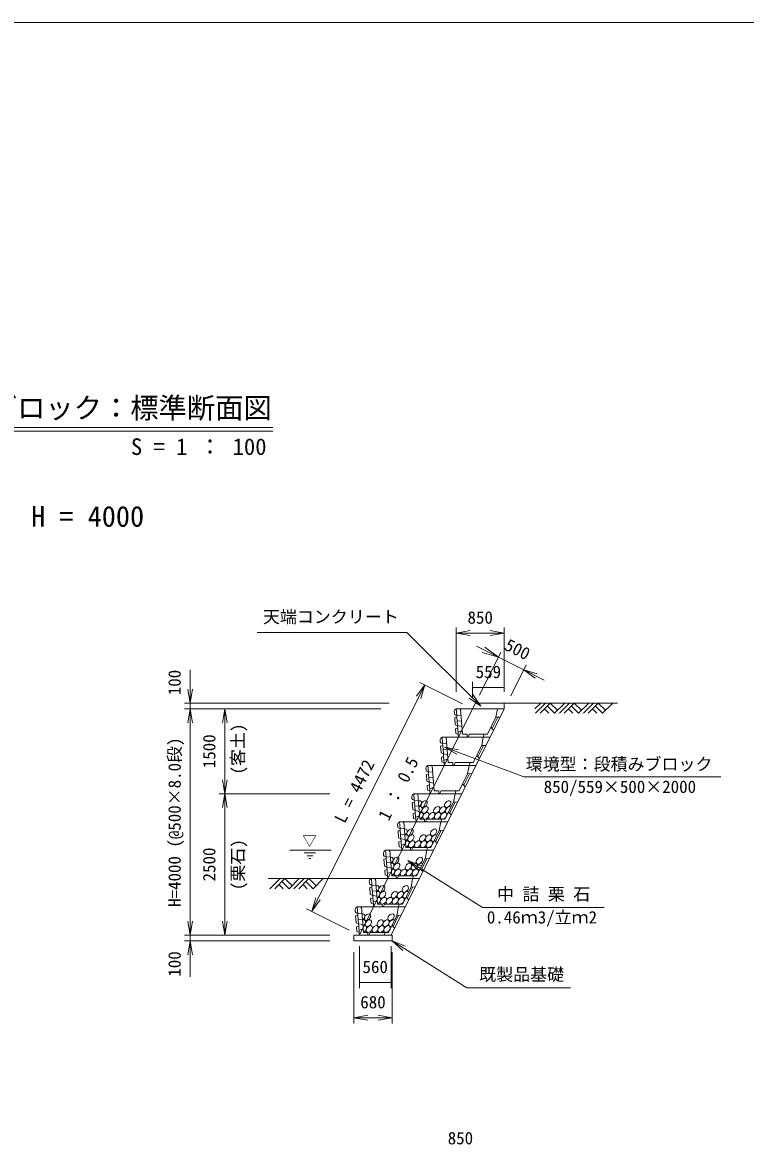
# Model space of a CAD drawing. Units: millimetres, scale not verified. Extents: x 112013 to 192013, y 25079 to 80079.
# Drawn here: x 127820 to 140596, y 60255 to 80079 of the extents above; entities that cross this region are included whole.
import ezdxf
from ezdxf.enums import TextEntityAlignment as Align

# ---------------------------------------------------------------- set-up
doc = ezdxf.new("R2010")
doc.units = ezdxf.units.MM
doc.layers.add('0_2', color=4, linetype='Continuous', lineweight=18)
doc.styles.add('ＭＳ ゴシック-5.0-0.0', font='')
doc.styles.get('ＭＳ ゴシック-5.0-0.0').set_extended_font_data('ＭＳ ゴシック-5.0-0.0')

msp = doc.modelspace()

# ---------------------------------------------------------------- linework, layer by layer
at = {"layer": '0_2', "color": 2}
for p, q in [((112012.695, 80078.844), (192012.695, 80078.844)), ((135773.609, 67953.667), (135823.609, 68053.667)), ((135823.609, 68053.667), (136332.626, 68053.667)), ((136332.626, 68053.667), (136332.626, 67953.667)), ((138333.835, 68053.667), (136332.626, 68053.667)), ((134332.626, 63953.667), (136332.626, 67953.667)), ((135493.213, 67839.537), (135484.222, 67953.667)), ((135484.222, 67953.667), (136332.626, 67953.667)), ((135495.8, 67806.689), (135493.213, 67839.537)), ((135493.213, 67839.537), (135567.679, 67832.835)), ((135495.8, 67806.689), (135507.629, 67656.53)), ((135543.161, 67953.667), (135559.339, 67938.713)), ((135558.161, 67953.667), (135593.609, 67503.667)), ((136034.954, 67503.667), (136184.954, 67803.667)), ((136117, 67606.793), (136216.217, 67805.225)), ((136212.626, 67953.667), (136184.954, 67803.667)), ((136184.954, 67803.667), (136259.483, 67807.382)), ((135575.055, 67739.204), (135501.549, 67733.718)), ((135511.092, 67612.563), (135507.629, 67656.53)), ((135507.629, 67656.53), (135582.753, 67641.478)), ((135511.092, 67612.563), (135519.834, 67501.596)), ((136097.177, 67628.112), (136144.436, 67577.286)), ((135243.213, 67339.537), (135234.222, 67453.667)), ((135234.222, 67453.667), (136082.626, 67453.667)), ((135293.161, 67453.667), (135309.339, 67438.713)), ((135308.161, 67453.667), (135343.609, 67003.667)), ((135588.537, 67568.051), (135516.68, 67541.632)), ((135523.609, 67453.667), (135519.834, 67501.596)), ((135593.609, 67503.667), (135674.544, 67503.667)), ((135674.544, 67453.667), (135674.544, 67503.667)), ((135716.314, 67503.667), (135691.314, 67453.667)), ((135716.314, 67503.667), (136034.954, 67503.667)), ((135962.626, 67453.667), (135934.954, 67303.667)), ((135977.626, 67503.667), (135962.626, 67453.667)), ((135245.8, 67306.689), (135243.213, 67339.537)), ((135243.213, 67339.537), (135317.679, 67332.835)), ((135245.8, 67306.689), (135257.629, 67156.53)), ((135325.055, 67239.204), (135251.549, 67233.718)), ((135784.954, 67003.667), (135934.954, 67303.667)), ((135867, 67106.793), (135966.217, 67305.225)), ((135934.954, 67303.667), (136009.483, 67307.382)), ((135261.092, 67112.563), (135257.629, 67156.53)), ((135257.629, 67156.53), (135332.753, 67141.478)), ((135261.092, 67112.563), (135269.834, 67001.596)), ((135338.537, 67068.051), (135266.68, 67041.632)), ((135847.177, 67128.112), (135894.436, 67077.286)), ((134993.213, 66839.537), (134984.222, 66953.667)), ((134984.222, 66953.667), (135832.626, 66953.667)), ((134995.8, 66806.689), (134993.213, 66839.537)), ((134993.213, 66839.537), (135067.679, 66832.835)), ((134995.8, 66806.689), (135007.629, 66656.53)), ((135043.161, 66953.667), (135059.339, 66938.713)), ((135058.161, 66953.667), (135093.609, 66503.667)), ((135273.609, 66953.667), (135269.834, 67001.596)), ((135343.609, 67003.667), (135424.544, 67003.667)), ((135424.544, 66953.667), (135424.544, 67003.667)), ((135466.314, 67003.667), (135441.314, 66953.667)), ((135466.314, 67003.667), (135784.954, 67003.667)), ((135712.626, 66953.667), (135684.954, 66803.667)), ((135684.954, 66803.667), (135759.483, 66807.382)), ((135727.626, 67003.667), (135712.626, 66953.667)), ((135075.055, 66739.204), (135001.549, 66733.718)), ((135011.092, 66612.563), (135007.629, 66656.53)), ((135007.629, 66656.53), (135082.753, 66641.478)), ((135011.092, 66612.563), (135019.834, 66501.596)), ((135534.954, 66503.667), (135684.954, 66803.667)), ((135597.177, 66628.112), (135644.436, 66577.286)), ((135617, 66606.793), (135716.217, 66805.225)), ((134743.213, 66339.537), (134734.222, 66453.667)), ((134734.222, 66453.667), (135582.626, 66453.667)), ((134793.161, 66453.667), (134809.339, 66438.713)), ((134808.161, 66453.667), (134843.609, 66003.667)), ((135088.537, 66568.051), (135016.68, 66541.632)), ((135023.609, 66453.667), (135019.834, 66501.596)), ((135093.609, 66503.667), (135174.544, 66503.667)), ((135174.544, 66453.667), (135174.544, 66503.667)), ((135216.314, 66503.667), (135191.314, 66453.667)), ((135216.314, 66503.667), (135534.954, 66503.667)), ((135462.626, 66453.667), (135434.954, 66303.667)), ((135477.626, 66503.667), (135462.626, 66453.667)), ((134745.8, 66306.689), (134743.213, 66339.537)), ((134743.213, 66339.537), (134817.679, 66332.835)), ((134745.8, 66306.689), (134757.629, 66156.53)), ((134825.055, 66239.204), (134751.549, 66233.718)), ((135284.954, 66003.667), (135434.954, 66303.667)), ((135367, 66106.793), (135466.217, 66305.225)), ((135434.954, 66303.667), (135509.483, 66307.382)), ((134761.092, 66112.563), (134757.629, 66156.53)), ((134757.629, 66156.53), (134832.753, 66141.478)), ((134761.092, 66112.563), (134769.834, 66001.596)), ((134838.537, 66068.051), (134766.68, 66041.632)), ((135347.177, 66128.112), (135394.436, 66077.286)), ((134493.213, 65839.537), (134484.222, 65953.667)), ((134484.222, 65953.667), (135332.626, 65953.667)), ((134495.8, 65806.689), (134493.213, 65839.537)), ((134493.213, 65839.537), (134567.679, 65832.835)), ((134543.161, 65953.667), (134559.339, 65938.713)), ((134558.161, 65953.667), (134593.609, 65503.667)), ((134773.609, 65953.667), (134769.834, 66001.596)), ((134843.609, 66003.667), (134924.544, 66003.667)), ((134924.544, 65953.667), (134924.544, 66003.667)), ((134966.314, 66003.667), (134941.314, 65953.667)), ((134966.314, 66003.667), (135284.954, 66003.667)), ((135212.626, 65953.667), (135184.954, 65803.667)), ((135227.626, 66003.667), (135212.626, 65953.667)), ((134495.8, 65806.689), (134507.629, 65656.53)), ((134575.055, 65739.204), (134501.549, 65733.718)), ((134511.092, 65612.563), (134507.629, 65656.53)), ((134507.629, 65656.53), (134582.753, 65641.478)), ((135034.954, 65503.667), (135184.954, 65803.667)), ((135097.177, 65628.112), (135144.436, 65577.286)), ((135117, 65606.793), (135216.217, 65805.225)), ((135184.954, 65803.667), (135259.483, 65807.382)), ((134243.213, 65339.537), (134234.222, 65453.667)), ((134234.222, 65453.667), (135082.626, 65453.667)), ((134293.161, 65453.667), (134309.339, 65438.713)), ((134308.161, 65453.667), (134343.609, 65003.667)), ((134511.092, 65612.563), (134519.834, 65501.596)), ((134588.537, 65568.051), (134516.68, 65541.632)), ((134523.609, 65453.667), (134519.834, 65501.596)), ((134593.609, 65503.667), (134674.544, 65503.667)), ((134674.544, 65453.667), (134674.544, 65503.667)), ((134716.314, 65503.667), (134691.314, 65453.667)), ((134716.314, 65503.667), (135034.954, 65503.667)), ((134962.626, 65453.667), (134934.954, 65303.667)), ((134977.626, 65503.667), (134962.626, 65453.667)), ((134245.8, 65306.689), (134243.213, 65339.537)), ((134243.213, 65339.537), (134317.679, 65332.835)), ((134245.8, 65306.689), (134257.629, 65156.53)), ((134325.055, 65239.204), (134251.549, 65233.718)), ((134784.954, 65003.667), (134934.954, 65303.667)), ((134867, 65106.793), (134966.217, 65305.225)), ((134934.954, 65303.667), (135009.483, 65307.382)), ((134261.092, 65112.563), (134257.629, 65156.53)), ((134257.629, 65156.53), (134332.753, 65141.478)), ((134261.092, 65112.563), (134269.834, 65001.596)), ((134338.537, 65068.051), (134266.68, 65041.632)), ((134847.177, 65128.112), (134894.436, 65077.286)), ((133984.222, 64953.667), (132162.434, 64953.667)), ((133993.213, 64839.537), (133984.222, 64953.667)), ((133984.222, 64953.667), (134832.626, 64953.667)), ((133995.8, 64806.689), (133993.213, 64839.537)), ((133993.213, 64839.537), (134067.679, 64832.835)), ((134043.161, 64953.667), (134059.339, 64938.713)), ((134058.161, 64953.667), (134093.609, 64503.667)), ((134273.609, 64953.667), (134269.834, 65001.596)), ((134343.609, 65003.667), (134424.544, 65003.667)), ((134424.544, 64953.667), (134424.544, 65003.667)), ((134466.314, 65003.667), (134441.314, 64953.667)), ((134466.314, 65003.667), (134784.954, 65003.667)), ((134712.626, 64953.667), (134684.954, 64803.667)), ((134727.626, 65003.667), (134712.626, 64953.667)), ((133995.8, 64806.689), (134007.629, 64656.53)), ((134075.055, 64739.204), (134001.549, 64733.718)), ((134011.092, 64612.563), (134007.629, 64656.53)), ((134007.629, 64656.53), (134082.753, 64641.478)), ((134534.954, 64503.667), (134684.954, 64803.667)), ((134597.177, 64628.112), (134644.436, 64577.286)), ((134617, 64606.793), (134716.217, 64805.225)), ((134684.954, 64803.667), (134759.483, 64807.382)), ((133743.213, 64339.537), (133734.222, 64453.667)), ((133734.222, 64453.667), (134582.626, 64453.667)), ((133793.161, 64453.667), (133809.339, 64438.713)), ((133808.161, 64453.667), (133843.609, 64003.667)), ((134011.092, 64612.563), (134019.834, 64501.596)), ((134088.537, 64568.051), (134016.68, 64541.632)), ((134023.609, 64453.667), (134019.834, 64501.596)), ((134093.609, 64503.667), (134174.544, 64503.667)), ((134174.544, 64453.667), (134174.544, 64503.667)), ((134216.314, 64503.667), (134191.314, 64453.667)), ((134216.314, 64503.667), (134534.954, 64503.667)), ((134462.626, 64453.667), (134434.954, 64303.667)), ((134477.626, 64503.667), (134462.626, 64453.667)), ((133745.8, 64306.689), (133743.213, 64339.537)), ((133743.213, 64339.537), (133817.679, 64332.835)), ((133745.8, 64306.689), (133757.629, 64156.53)), ((133825.055, 64239.204), (133751.549, 64233.718)), ((134284.954, 64003.667), (134434.954, 64303.667)), ((134367, 64106.793), (134466.217, 64305.225)), ((134434.954, 64303.667), (134509.483, 64307.382)), ((133761.092, 64112.563), (133757.629, 64156.53)), ((133757.629, 64156.53), (133832.753, 64141.478)), ((133761.092, 64112.563), (133769.834, 64001.596)), ((133838.537, 64068.051), (133766.68, 64041.632)), ((134347.177, 64128.112), (134394.436, 64077.286)), ((133673.609, 63953.667), (133673.609, 63853.667)), ((133673.609, 63953.667), (134353.609, 63953.667)), ((133673.609, 63853.667), (134353.609, 63853.667)), ((133773.609, 63953.667), (133769.834, 64001.596)), ((133843.609, 64003.667), (133924.544, 64003.667)), ((133924.544, 63953.667), (133924.544, 64003.667)), ((133966.314, 64003.667), (133941.314, 63953.667)), ((133966.314, 64003.667), (134284.954, 64003.667)), ((134227.626, 64003.667), (134212.626, 63953.667)), ((134353.609, 63953.667), (134353.609, 63853.667))]:
    msp.add_line(p, q, dxfattribs=at)
at = {"layer": '0_2'}
for p, q in [((125654.74, 72925.667), (132244.509, 72925.667)), ((125654.74, 72855.667), (132244.509, 72855.667)), ((135484.222, 68253.667), (135484.222, 69390.337)), ((136332.626, 68253.667), (136332.626, 69390.337)), ((131968.668, 69303.464), (134613.672, 69303.464)), ((135918.712, 67998.424), (134613.672, 69303.464)), ((135484.222, 69290.337), (135730.424, 69333.749)), ((135484.222, 69290.337), (135730.424, 69246.925)), ((136332.626, 69290.337), (135484.222, 69290.337)), ((136332.626, 69290.337), (136086.424, 69333.749)), ((136332.626, 69290.337), (136086.424, 69246.925)), ((136229.082, 68864.613), (135840.929, 69058.69)), ((136229.082, 68864.613), (135988.128, 69043.334)), ((135892.903, 68192.255), (136273.803, 68954.056)), ((136229.082, 68864.613), (135941.533, 68950.144)), ((136229.082, 68864.613), (136676.296, 68641.006)), ((130782.434, 68053.667), (130782.434, 68643.188)), ((136447.563, 68183.542), (136721.017, 68730.449)), ((136676.296, 68641.006), (137036.4, 68460.954)), ((136676.296, 68641.006), (136915.92, 68569.73)), ((136676.296, 68641.006), (136877.091, 68492.072)), ((135594.724, 68043.11), (134840.922, 68420.011)), ((135773.609, 68153.667), (135773.609, 68429.807)), ((130782.434, 68053.667), (130739.022, 68299.869)), ((130782.434, 68053.667), (130825.846, 68299.869)), ((134930.365, 68375.289), (132930.365, 64375.289)), ((134930.365, 68375.289), (134781.431, 68174.494)), ((134930.365, 68375.289), (134859.089, 68135.665)), ((135773.609, 68329.807), (136332.626, 68329.807)), ((135918.712, 67998.424), (135775.318, 68203.212)), ((134297.695, 68053.667), (130682.434, 68053.667)), ((130782.434, 68053.667), (130782.434, 67953.667)), ((135918.712, 67998.424), (135713.924, 68141.818)), ((136976.19, 68053.667), (136872.83, 67950.307)), ((137061.043, 68053.667), (136882.084, 67874.708)), ((137145.896, 68053.667), (136966.937, 67874.708)), ((137094.216, 68001.987), (137221.495, 67874.708)), ((137273.175, 67926.388), (137145.896, 68053.667)), ((137400.454, 68053.667), (137221.495, 67874.708)), ((137485.307, 68053.667), (137306.348, 67874.708)), ((137570.16, 68053.667), (137391.201, 67874.708)), ((137518.48, 68001.987), (137645.759, 67874.708)), ((137697.439, 67926.388), (137570.16, 68053.667)), ((137824.718, 68053.667), (137645.759, 67874.708)), ((137909.571, 68053.667), (137730.612, 67874.708)), ((137994.424, 68053.667), (137815.465, 67874.708)), ((137942.744, 68001.987), (138070.023, 67874.708)), ((138121.703, 67926.388), (137994.424, 68053.667)), ((138248.982, 68053.667), (138070.023, 67874.708)), ((134153.044, 67953.667), (130682.434, 67953.667)), ((130782.434, 67953.667), (130739.022, 67707.465)), ((130782.434, 67953.667), (130825.846, 67707.465)), ((130782.434, 63953.667), (130782.434, 67953.667)), ((131395.053, 67953.667), (131351.641, 67707.465)), ((131395.053, 67953.667), (131438.465, 67707.465)), ((131395.053, 66453.667), (131395.053, 67953.667)), ((133773.609, 63953.667), (135773.609, 67953.667)), ((135459.16, 67936.08), (135447.579, 67909.485)), ((135450.662, 67870.348), (135447.579, 67909.485)), ((135450.662, 67870.348), (135459.16, 67852.371)), ((135495.8, 67806.689), (135456.578, 67795.249)), ((135484.222, 67953.667), (135459.16, 67936.08)), ((135459.16, 67852.371), (135476.305, 67843.294)), ((135476.305, 67843.294), (135493.213, 67839.537)), ((137118.135, 67874.708), (137042.536, 67950.307)), ((137542.399, 67874.708), (137466.8, 67950.307)), ((137966.663, 67874.708), (137891.064, 67950.307)), ((135466.22, 67672.843), (135456.578, 67795.249)), ((135466.22, 67672.843), (135507.629, 67656.53)), ((135511.092, 67612.563), (135471.908, 67600.637)), ((135478.488, 67517.101), (135471.908, 67600.637)), ((135209.16, 67436.08), (135197.579, 67409.485)), ((135200.662, 67370.348), (135197.579, 67409.485)), ((135234.222, 67453.667), (135209.16, 67436.08)), ((135519.834, 67501.596), (135478.488, 67517.101)), ((135200.662, 67370.348), (135209.16, 67352.371)), ((135245.8, 67306.689), (135206.578, 67295.249)), ((135216.22, 67172.843), (135206.578, 67295.249)), ((135209.16, 67352.371), (135226.305, 67343.294)), ((135226.305, 67343.294), (135243.213, 67339.537)), ((135279.529, 67277.671), (136676.134, 66749.624)), ((135279.529, 67277.671), (135494.467, 67149.993)), ((135279.529, 67277.671), (135525.173, 67231.206)), ((135216.22, 67172.843), (135257.629, 67156.53)), ((135261.092, 67112.563), (135221.908, 67100.637)), ((135228.488, 67017.101), (135221.908, 67100.637)), ((135269.834, 67001.596), (135228.488, 67017.101)), ((134959.16, 66936.08), (134947.579, 66909.485)), ((134950.662, 66870.348), (134947.579, 66909.485)), ((134950.662, 66870.348), (134959.16, 66852.371)), ((134995.8, 66806.689), (134956.578, 66795.249)), ((134984.222, 66953.667), (134959.16, 66936.08)), ((134959.16, 66852.371), (134976.305, 66843.294)), ((134976.305, 66843.294), (134993.213, 66839.537)), ((131395.053, 66453.667), (131351.641, 66699.869)), ((131395.053, 66453.667), (131438.465, 66699.869)), ((134966.22, 66672.843), (134956.578, 66795.249)), ((134966.22, 66672.843), (135007.629, 66656.53)), ((135011.092, 66612.563), (134971.908, 66600.637)), ((140159.709, 66749.624), (136676.134, 66749.624)), ((131295.053, 66453.667), (133248.482, 66453.667)), ((131395.053, 66453.667), (131351.641, 66207.465)), ((131395.053, 66453.667), (131438.465, 66207.465)), ((131395.053, 66453.667), (131395.053, 63953.667)), ((134709.16, 66436.08), (134697.579, 66409.485)), ((134734.222, 66453.667), (134709.16, 66436.08)), ((134978.488, 66517.101), (134971.908, 66600.637)), ((135019.834, 66501.596), (134978.488, 66517.101)), ((134700.662, 66370.348), (134697.579, 66409.485)), ((134700.662, 66370.348), (134709.16, 66352.371)), ((134745.8, 66306.689), (134706.578, 66295.249)), ((134716.22, 66172.843), (134706.578, 66295.249)), ((134709.16, 66352.371), (134726.305, 66343.294)), ((134726.305, 66343.294), (134743.213, 66339.537)), ((134716.22, 66172.843), (134757.629, 66156.53)), ((134761.092, 66112.563), (134721.908, 66100.637)), ((134728.488, 66017.101), (134721.908, 66100.637)), ((134769.834, 66001.596), (134728.488, 66017.101)), ((134459.16, 65936.08), (134447.579, 65909.485)), ((134450.662, 65870.348), (134447.579, 65909.485)), ((134450.662, 65870.348), (134459.16, 65852.371)), ((134484.222, 65953.667), (134459.16, 65936.08)), ((134459.16, 65852.371), (134476.305, 65843.294)), ((134476.305, 65843.294), (134493.213, 65839.537)), ((134495.8, 65806.689), (134456.578, 65795.249)), ((134466.22, 65672.843), (134456.578, 65795.249)), ((134466.22, 65672.843), (134507.629, 65656.53)), ((132544.226, 65453.667), (133273.609, 65453.667)), ((134209.16, 65436.08), (134197.579, 65409.485)), ((134234.222, 65453.667), (134209.16, 65436.08)), ((134511.092, 65612.563), (134471.908, 65600.637)), ((134478.488, 65517.101), (134471.908, 65600.637)), ((134519.834, 65501.596), (134478.488, 65517.101)), ((132997.975, 65407.835), (132797.975, 65407.835)), ((132947.975, 65357.835), (132847.975, 65357.835)), ((132917.975, 65307.835), (132877.975, 65307.835)), ((134200.662, 65370.348), (134197.579, 65409.485)), ((134200.662, 65370.348), (134209.16, 65352.371)), ((134245.8, 65306.689), (134206.578, 65295.249)), ((134216.22, 65172.843), (134206.578, 65295.249)), ((134209.16, 65352.371), (134226.305, 65343.294)), ((134226.305, 65343.294), (134243.213, 65339.537)), ((134630.484, 65271.531), (135948.49, 64444.179)), ((134630.484, 65271.531), (134815.926, 65103.867)), ((134630.484, 65271.531), (134862.087, 65177.403)), ((134216.22, 65172.843), (134257.629, 65156.53)), ((134261.092, 65112.563), (134221.908, 65100.637)), ((134228.488, 65017.101), (134221.908, 65100.637)), ((132371.026, 64953.667), (132192.067, 64774.708)), ((132455.879, 64953.667), (132276.919, 64774.708)), ((132428.118, 64774.708), (132352.519, 64850.307)), ((132404.199, 64901.987), (132531.478, 64774.708)), ((132583.158, 64826.388), (132455.879, 64953.667)), ((132710.437, 64953.667), (132531.478, 64774.708)), ((132795.29, 64953.667), (132616.331, 64774.708)), ((132880.143, 64953.667), (132701.183, 64774.708)), ((132852.382, 64774.708), (132776.783, 64850.307)), ((132828.463, 64901.987), (132955.742, 64774.708)), ((133007.422, 64826.388), (132880.143, 64953.667)), ((133134.701, 64953.667), (132955.742, 64774.708)), ((133959.16, 64936.08), (133947.579, 64909.485)), ((133950.662, 64870.348), (133947.579, 64909.485)), ((133950.662, 64870.348), (133959.16, 64852.371)), ((133984.222, 64953.667), (133959.16, 64936.08)), ((133959.16, 64852.371), (133976.305, 64843.294)), ((133976.305, 64843.294), (133993.213, 64839.537)), ((134269.834, 65001.596), (134228.488, 65017.101)), ((133995.8, 64806.689), (133956.578, 64795.249)), ((133966.22, 64672.843), (133956.578, 64795.249)), ((133966.22, 64672.843), (134007.629, 64656.53)), ((132930.365, 64375.289), (133001.641, 64614.913)), ((132930.365, 64375.289), (133079.299, 64576.084)), ((133709.16, 64436.08), (133697.579, 64409.485)), ((133734.222, 64453.667), (133709.16, 64436.08)), ((134011.092, 64612.563), (133971.908, 64600.637)), ((133978.488, 64517.101), (133971.908, 64600.637)), ((134019.834, 64501.596), (133978.488, 64517.101)), ((135948.49, 64444.179), (138097.112, 64444.18)), ((132840.922, 64420.011), (133594.724, 64043.11)), ((133700.662, 64370.348), (133697.579, 64409.485)), ((133700.662, 64370.348), (133709.16, 64352.371)), ((133745.8, 64306.689), (133706.578, 64295.249)), ((133716.22, 64172.843), (133706.578, 64295.249)), ((133709.16, 64352.371), (133726.305, 64343.294)), ((133726.305, 64343.294), (133743.213, 64339.537)), ((130782.434, 63953.667), (130739.022, 64199.869)), ((130782.434, 63953.667), (130825.846, 64199.869)), ((131395.053, 63953.667), (131351.641, 64199.869)), ((131395.053, 63953.667), (131438.465, 64199.869)), ((133716.22, 64172.843), (133757.629, 64156.53)), ((133761.092, 64112.563), (133721.908, 64100.637)), ((133728.488, 64017.101), (133721.908, 64100.637)), ((130682.434, 63953.667), (133248.482, 63953.667)), ((130682.434, 63853.667), (133248.482, 63853.667)), ((130782.434, 63853.667), (130739.022, 63607.465)), ((130782.434, 63853.667), (130739.022, 63607.465)), ((130782.434, 63953.667), (130782.434, 63853.667)), ((130782.434, 63853.667), (130782.434, 63290.664)), ((130782.434, 63853.667), (130825.846, 63607.465)), ((130782.434, 63853.667), (130782.434, 63220.332)), ((130782.434, 63853.667), (130825.846, 63607.465)), ((133769.834, 64001.596), (133728.488, 64017.101)), ((134353.609, 63853.667), (135671.615, 63026.315)), ((134353.609, 63853.667), (134539.051, 63686.003)), ((134353.609, 63853.667), (134585.212, 63759.539)), ((133673.609, 62395.358), (133673.609, 63653.667)), ((133773.609, 63018.016), (133773.609, 63757.471)), ((134332.626, 63018.016), (134332.626, 63757.471)), ((134353.609, 62395.358), (134353.609, 63653.667)), ((133773.609, 63118.016), (134332.626, 63118.016)), ((135671.615, 63026.315), (137500.614, 63026.316)), ((133673.609, 62495.358), (133919.811, 62538.77)), ((133673.609, 62495.358), (133919.811, 62451.945)), ((134353.609, 62495.358), (133673.609, 62495.358)), ((134353.609, 62495.358), (134107.407, 62538.77)), ((134353.609, 62495.358), (134107.407, 62451.945))]:
    msp.add_line(p, q, dxfattribs=at)
for centre, start_param, end_param in [((134813.014, 66270.268), 1.138401837, 3.947844438), ((134828.341, 66166.462), 1.079926755, 4.071792714), ((135348.349, 66166.462), 3.135791843, 6.973776517), ((134843.668, 66062.656), 0.891153632, 4.129726042), ((134563.014, 65770.268), 1.138401837, 3.947844438), ((134578.341, 65666.462), 1.079926755, 4.071792714), ((134593.668, 65562.656), 0.891153632, 4.129726042), ((135098.349, 65666.462), 3.135791843, 6.973776517), ((134313.014, 65270.268), 1.138401837, 3.947844438), ((134328.341, 65166.462), 1.079926755, 4.071792714), ((134848.349, 65166.462), 3.135791843, 6.973776517), ((134343.668, 65062.656), 0.891153632, 4.129726042), ((134063.014, 64770.268), 1.138401837, 3.947844438), ((134078.341, 64666.462), 1.079926755, 4.071792714), ((134093.668, 64562.656), 0.891153632, 4.129726042), ((134598.349, 64666.462), 3.135791843, 6.973776517), ((133813.014, 64270.268), 1.138401837, 3.947844438), ((133828.341, 64166.462), 1.079926755, 4.071792714), ((134348.349, 64166.462), 3.135791843, 6.973776517), ((133843.668, 64062.656), 0.891153632, 4.129726042)]:
    msp.add_ellipse(centre, major_axis=(-43.833, -52.238), ratio=0.670189, start_param=start_param, end_param=end_param, dxfattribs=at)
for centre in [(134917.016, 66270.268), (134932.343, 66166.462), (135140.346, 66166.462), (135244.348, 66166.462), (135333.022, 66270.268), (134947.67, 66062.656), (135051.671, 66062.656), (135155.673, 66062.656), (135259.675, 66062.656), (134667.016, 65770.268), (135083.022, 65770.268), (134682.343, 65666.462), (134697.67, 65562.656), (134801.671, 65562.656), (134890.346, 65666.462), (134905.673, 65562.656), (134994.348, 65666.462), (135009.675, 65562.656), (134417.016, 65270.268), (134432.343, 65166.462), (134640.346, 65166.462), (134744.348, 65166.462), (134833.022, 65270.268), (134447.67, 65062.656), (134551.671, 65062.656), (134655.673, 65062.656), (134759.675, 65062.656), (134167.016, 64770.268), (134583.022, 64770.268), (134182.343, 64666.462), (134197.67, 64562.656), (134301.671, 64562.656), (134390.346, 64666.462), (134405.673, 64562.656), (134494.348, 64666.462), (134509.675, 64562.656), (133917.016, 64270.268), (133932.343, 64166.462), (134140.346, 64166.462), (134244.348, 64166.462), (134333.022, 64270.268), (133947.67, 64062.656), (134051.671, 64062.656), (134155.673, 64062.656), (134259.675, 64062.656)]:
    msp.add_ellipse(centre, major_axis=(-43.833, -52.238), ratio=0.670189, dxfattribs=at)

# ---------------------------------------------------------------- texts
at = {"layer": '0_2', "color": 7, "style": 'ＭＳ ゴシック-5.0-0.0'}
for s, height, p in [('段積みブロック：標準断面図', 366.6, (125724.41, 72975.667)), ('S = 1 ： 100', 293.3, (129736.833, 72349.83)), ('H = 4000', 366.6, (127974.41, 71059.212)), ('天端コンクリート', 219.9, (132068.668, 69403.464)), ('850', 219.9, (135683.424, 69390.337)), ('559', 219.9, (135828.118, 68429.807)), ('環境型：段積みブロック', 219.9, (136711.015, 66799.694)), ('850/559×500×2000', 219.9, (137029.113, 66399.747)), ('▽', 183.3, (132767.108, 65473.972)), ('中 詰 栗 石', 219.9, (136203.934, 64502.9)), ('0.46ｍ3/立ｍ2', 219.9, (136025.636, 64094.302)), ('560', 219.9, (133828.118, 63218.016)), ('既製品基礎', 219.9, (135889.276, 63085.036)), ('680', 219.9, (133788.609, 62595.358)), ('850', 219.9, (135333.424, 60192.552))]:
    msp.add_text(s, height=height, dxfattribs=at).set_placement(p, align=Align.BOTTOM_LEFT)
for s, rotation, p in [('500', 333.435, (136287.413, 68947.251)), ('100', 90, (130682.434, 68193.188)), ('(客土)', 90, (131801.424, 66793.32)), ('H=4000 (@500×8.0段)', 90, (130682.434, 64453.667)), ('1500', 90, (131295.053, 66903.667)), ('L = 4472', 63.435, (133572.594, 65883.354)), ('1 ： 0.5', 63.435, (134349.892, 65928.529)), ('2500', 90, (131295.053, 64903.667)), ('(栗石)', 90, (131801.424, 64749.795)), ('100', 90, (130682.434, 63220.332))]:
    msp.add_text(s, height=219.9, rotation=rotation, dxfattribs=at).set_placement(p, align=Align.BOTTOM_LEFT)

doc.saveas('drawing.dxf')
